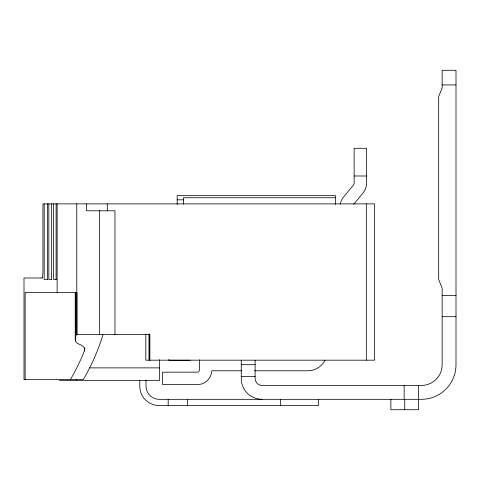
<?xml version="1.0" encoding="UTF-8"?>
<svg xmlns="http://www.w3.org/2000/svg" width="480" height="480" viewBox="0 0 480 480"><rect width="100%" height="100%" fill="white"/><g stroke="black" fill="none" stroke-linecap="round" stroke-linejoin="round"><path stroke-width="0.72" d="M70.374 379.65A950.52 387.282 -3.8 0 0 84.426 350.916A20.616 8.4 -3.8 0 0 84.708 349.512C84.414 345.978 80.484 344.82 77.76 343.572C73.926 341.958 75.51 337.572 76.356 334.626L149.892 334.626L149.892 360.186M353.658 204.402L362.988 193.026A15.93 15.93 0 0 0 366.606 182.922L366.606 148.284L354.138 148.284L354.138 182.922A3.462 3.462 0 0 1 353.352 185.118L343.554 197.058A15.93 15.93 0 0 0 340.2 204.264M442.146 84.924L456 84.924M354.138 175.992L366.606 175.992M335.442 197.742L183.372 197.742L183.372 204.144M177.156 199.824L183.876 199.824M42.6 277.998L24 277.998L24 379.65L83.31 379.65A965.586 393.42 -3.8 0 0 92.196 362.622A967.368 394.146 -3.8 0 0 102.984 334.626M47.904 279.45L44.19 279.45L44.19 203.874M51.774 279.45L48.84 279.45L48.84 203.874M56.424 279.45L53.49 279.45L53.49 203.874M442.146 295.416L456 295.416M442.146 316.686L456 316.686M190.134 360.258L171.432 360.258A11.778 11.778 0 0 1 168.384 359.856M241.26 364.686L255.114 364.686M89.76 367.878L159.654 367.878M241.788 370.782L211.8 370.782A14.544 14.544 0 0 1 197.274 384.636L162.636 384.636L162.636 372.168L197.274 372.168A2.076 2.076 0 0 0 199.35 370.092L199.35 359.784M254.532 370.782L307.758 370.782A19.398 19.398 0 0 0 325.044 360.192M241.26 376.464L255.114 376.464M59.214 380.346L159.654 380.346L159.654 359.646M418.596 399.324L418.596 409.716L390.882 409.716L390.882 399.324M418.482 385.47L418.482 399.324M404.742 399.324L404.742 409.716M404.136 385.47L404.136 399.324M366.312 203.874L366.312 360.186M335.442 204.456L335.442 195.666L177.156 195.666L177.156 204.456M318.498 399.324L318.498 405.558L159.174 405.558A19.398 19.398 0 0 1 139.776 386.16L139.776 380.238M280.398 399.324L280.398 405.558M255.114 360.186L255.114 378.54A6.93 6.93 0 0 0 262.038 385.47L421.362 385.47A20.784 20.784 0 0 0 442.146 364.686L442.146 288.21L438.684 279.486L438.684 96.606L442.146 87.882L442.146 70.284L456 70.284L456 364.686A34.638 34.638 0 0 1 421.362 399.324L159.174 399.324A13.164 13.164 0 0 1 146.01 386.16L146.01 380.238M241.26 360.186L241.26 378.54A20.784 20.784 0 0 0 262.038 399.324M187.572 399.324L187.572 405.558M168.18 399.324L168.18 405.558M149.268 334.008L149.268 360.186M149.07 334.044L149.07 360.186M145.8 333.984L145.8 360.186L374.604 360.186L374.604 203.874L42.924 203.874L42.936 271.062A6.966 1.014 90 0 1 41.916 277.968M114.96 334.626L114.96 210.804L86.508 210.804L86.508 203.874M107.286 203.874L107.286 210.804M99.594 210.6L99.594 334.626M84.708 348.03L84.708 349.512M84.426 347.952L84.426 350.916M76.986 334.626L76.986 292.368L25.146 292.368L25.146 379.65M76.77 203.874L76.77 334.626M75.372 292.368L75.372 339.312M75.228 292.368L75.228 340.206M57.126 203.874L57.126 292.368M56.1 203.874L56.1 279.45M51.444 203.874L51.444 279.45M47.604 203.874L47.604 279.45M76.596 379.314A12.984 3.36 -90 0 1 76.152 379.896"/></g></svg>
